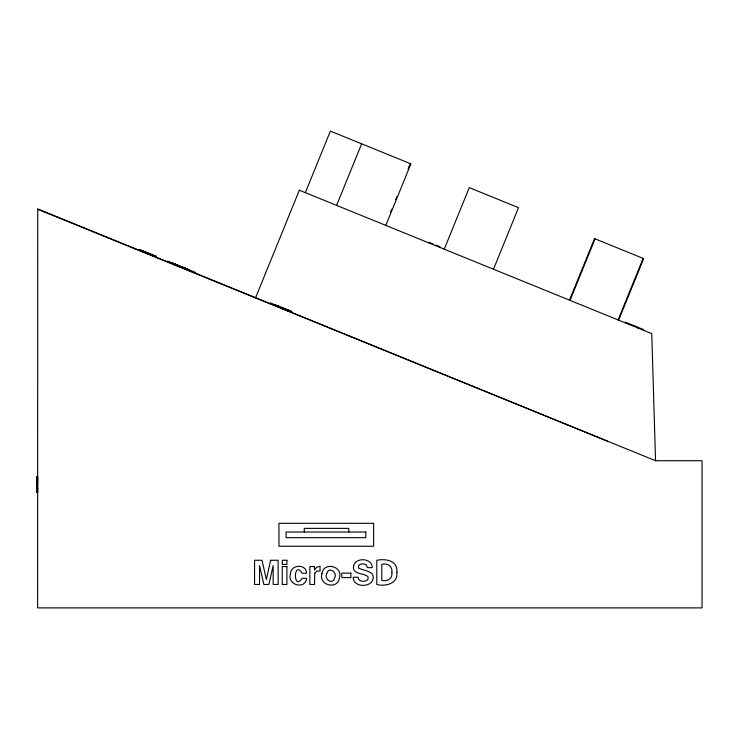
<?xml version="1.0" encoding="UTF-8"?>
<svg xmlns="http://www.w3.org/2000/svg" width="739" height="739" viewBox="0 0 739 739"><rect width="100%" height="100%" fill="white"/><g stroke="black" fill="none" stroke-linecap="round" stroke-linejoin="round"><path stroke-width="1.11" d="M37.615 209.229L655.539 460.72L702.05 460.72L702.05 607.892L37.615 607.892L37.735 208.915L607.929 441.34M139.255 249.514L138.941 250.105L139.108 249.459L156.4 256.498M139.191 250.207L139.431 249.588M139.311 250.262L139.56 249.643M139.449 250.318L139.699 249.699M139.588 250.373L139.837 249.754M140.198 250.613L140.447 250.004M141.149 250.29L140.863 250.891L141.167 250.299M141.223 251.038L141.491 250.429M141.334 251.084L141.629 250.484M141.555 251.177L141.814 250.558M141.759 251.251L142.008 250.641M142.248 251.454L142.498 250.835M142.812 250.964L142.59 251.593L142.96 251.029M142.803 251.676L143.107 251.084M143.098 251.796L143.348 251.186M143.292 251.879L143.542 251.26M143.652 252.027L143.874 251.399M143.782 252.073L144.059 251.472M144.022 252.175L144.271 251.556M144.087 252.202L144.373 251.602M144.299 252.285L144.558 251.676M144.438 252.341L144.687 251.731M145.001 252.572L145.25 251.962L145.056 252.599M145.472 252.766L145.722 252.147M145.851 252.923L146.1 252.304M145.962 252.96L146.211 252.35M146.146 253.043L146.34 252.405M146.304 253.107L146.553 252.489M146.516 253.191L146.802 252.59M146.719 253.274L146.969 252.655L146.784 253.301M147.597 253.634L147.717 252.96M147.661 253.653L147.911 253.043M148.225 253.883L148.484 253.274M148.511 254.004L148.77 253.385M148.825 254.133L149.075 253.514M149.01 254.207L149.26 253.588M149.37 254.355L149.62 253.736M149.841 254.549L150.091 253.93M150.091 254.641L150.34 254.031M150.202 254.696L150.47 254.077M150.359 254.752L150.608 254.142M150.46 254.798L150.793 254.216M150.645 254.872L150.895 254.253M151.042 255.029L151.393 254.456M151.255 255.121L151.513 254.502M151.31 255.14L151.569 254.53M151.689 255.297L151.864 254.65M151.8 255.343L152.049 254.724M151.938 255.398L152.216 254.789M152.151 255.482L152.4 254.872M152.289 255.537L152.539 254.927M152.419 255.592L152.659 254.973M153.056 255.851L153.306 255.232M153.509 255.315L153.296 255.953L153.592 255.352M153.823 255.445L153.583 256.063L153.906 255.482M153.777 256.147L154.109 255.565M153.934 256.211L154.248 255.62M154.155 256.304L154.405 255.685M154.765 256.553L155.098 255.962M155.449 256.821L155.68 256.202M155.578 256.876L155.809 256.257M155.827 256.978L156.058 256.359M156.003 257.052L156.262 256.442M156.151 257.117L156.317 256.461M167.365 261.68L167.624 261.061L195.623 272.46L195.373 273.079M168.086 261.966L168.335 261.357M171.346 263.296L171.596 262.678M171.485 263.352L171.679 262.714M171.67 263.426L171.919 262.816M171.799 263.481L172.048 262.862M171.975 263.555L172.169 262.908M172.076 263.592L172.316 262.973M172.215 263.647L172.464 263.029M172.39 263.721L172.603 263.084M172.464 263.749L172.778 263.158M172.787 263.878L173.037 263.269M173.203 264.054L173.453 263.435M173.406 264.137L173.656 263.518M173.637 264.229L173.887 263.611M173.711 264.257L173.961 263.647M173.896 264.331L174.136 263.712M174.284 264.488L174.533 263.878M174.921 264.035L174.653 264.645L175.023 264.072M174.894 264.738L175.152 264.128M175.088 264.821L175.337 264.202M175.189 264.858L175.439 264.248M175.642 264.331L175.411 264.95L175.688 264.35M176.021 264.479L175.799 265.107L176.168 264.544M176.113 265.236L176.362 264.617M176.87 265.541L177.12 264.931M177.018 265.606L177.24 264.978M177.231 265.689L177.48 265.079M177.378 265.754L177.582 265.116M177.489 265.8L177.674 265.153M177.646 265.864L177.84 265.227M178.681 266.28L178.829 265.624M178.792 266.326L179.014 265.698M179.171 266.483L179.42 265.864M179.355 266.557L179.605 265.938M179.605 266.659L179.854 266.04M181.055 266.53L180.806 267.148L181.12 266.557M181.009 267.222L181.258 266.613M181.314 267.352L181.563 266.742M181.443 267.407L181.692 266.788M181.545 267.444L181.794 266.834M182.219 267.721L182.468 267.102M182.579 267.869L182.856 267.259L182.69 267.915M182.847 267.98L183.096 267.361M183.05 268.063L183.3 267.444M183.161 268.109L183.411 267.49M183.272 268.146L183.549 267.546M184.353 268.59L184.611 267.98M184.464 268.636L184.768 268.045M184.593 268.691L184.842 268.072M184.898 268.811L185.147 268.192M185.009 268.857L185.258 268.239M185.193 268.931L185.424 268.303M186.062 268.571L185.822 269.19L186.099 268.58M186.016 269.264L186.265 268.654M186.163 269.329L186.431 268.719M186.265 269.365L186.634 268.802M186.468 269.449L186.662 268.811M186.542 269.486L186.893 268.904M187.069 268.978L186.791 269.578L187.115 268.996M186.995 269.661L187.226 269.042M187.226 269.763L187.475 269.144M187.595 269.19L187.364 269.818L187.688 269.227M187.9 270.031L188.186 269.43M188.075 270.104L188.223 269.449M188.316 270.206L188.621 269.606M188.5 270.28L188.778 269.67M188.657 270.345L188.888 269.717M188.787 270.391L189.036 269.781M255.639 297.605L299.35 190.209M305.346 192.657L330.388 131.108L410.875 163.864L385.832 225.413M270.234 303.544L270.483 302.925L291.757 311.581L291.499 312.2M274.492 305.272L274.751 304.662M274.668 305.346L274.917 304.736M274.945 305.456L275.13 304.819M275.342 305.623L275.592 305.004M275.49 305.687L275.656 305.031M275.545 305.706L275.795 305.087M275.924 305.854L276.174 305.244M276.931 305.549L276.755 306.195L277.162 305.641M276.996 306.297L277.245 305.678M277.578 305.817L277.301 306.417L277.633 305.835M277.522 306.509L277.91 305.946M277.762 306.602L278.003 305.992M278.252 306.805L278.575 306.223M278.446 306.888L278.695 306.269M278.64 306.962L278.889 306.343M278.76 307.008L279.009 306.399M279.194 307.193L279.416 306.565M279.231 307.202L279.518 306.602M279.471 307.304L279.73 306.685M280.931 307.895L281.18 307.285M281.06 307.951L281.254 307.313M281.31 308.052L281.559 307.433M282.852 308.68L283.102 308.061M282.972 308.726L283.194 308.098M284.774 309.456L285.023 308.847M284.829 309.484L285.106 308.874M285.559 309.78L285.808 309.161M285.891 309.918L286.141 309.299M286.501 310.158L286.723 309.539M286.538 310.177L286.797 309.567M287.951 310.749L288.228 310.149M288.192 310.851L288.441 310.232M288.321 310.907L288.506 310.26M288.607 311.017L288.773 310.371M289.208 311.267L289.503 310.666M290.021 311.599L290.288 310.99M290.215 311.673L290.473 311.064M290.796 311.913L291.046 311.295M290.926 311.969L291.184 311.35M291.129 312.052L291.388 311.433M336.596 205.368L361.648 143.828M390.404 212.426L391.698 209.248M395.587 199.696L396.88 196.509M408.104 168.926L410.265 163.624M428.565 242.798L428.814 242.189L432.962 243.87L432.712 244.489M435.52 245.634L435.77 245.015L439.917 246.706L439.668 247.316M444.241 249.182L469.293 187.641L518.519 207.677L493.476 269.218M569.483 300.154L594.535 238.614L643.678 258.613L618.626 320.153M570.028 300.376L595.071 238.836M618.09 319.941L643.133 258.391M625.176 322.823L625.425 322.204L643.466 329.548L643.216 330.167M628.353 324.116L628.603 323.497M633.96 326.398L634.21 325.779M637.628 327.885L637.877 327.275M37.615 476.655L36.95 476.655L36.95 492.525L37.615 492.525M36.95 476.729L37.615 476.729M36.95 476.904L37.615 476.951M37.615 477.283L36.95 477.32L37.615 477.348M36.95 477.717L37.615 477.717M36.95 477.847L37.615 477.893M36.95 478.272L37.615 478.262M36.95 478.493L37.615 478.447M36.95 478.613L37.615 478.567M36.95 478.724L37.615 478.724M36.95 478.983L37.615 478.909M36.95 479.075L37.615 479.075M36.95 479.288L37.615 479.26M36.95 479.371L37.615 479.371M36.95 479.491L37.615 479.519M36.95 479.796L37.615 479.814M36.95 480.045L37.615 480.045M36.95 480.119L37.615 480.119M36.95 480.285L37.615 480.295M36.95 480.489L37.615 480.489M37.615 480.655L36.95 480.655L37.615 480.83M36.95 481.098L37.615 481.098M36.95 481.32L37.615 481.32M36.95 481.348L37.615 481.348M36.95 481.606L37.615 481.606M36.95 481.828L37.615 481.828M36.95 482.197L37.615 482.197M36.95 482.355L37.615 482.355M36.95 482.669L37.615 482.669M36.95 482.733L37.615 482.733M36.95 483.075L37.615 483.075M36.95 483.426L37.615 483.426M36.95 484.091L37.615 484.045M36.95 484.119L37.615 484.119M36.95 484.627L37.615 484.655M36.95 485.126L37.615 485.126M36.95 485.311L37.615 485.311M36.95 485.486L37.615 485.486M36.95 485.505L37.615 485.625M36.95 485.846L37.615 485.846M36.95 486.05L37.615 486.05M36.95 486.484L37.615 486.484M36.95 486.595L37.615 486.678M36.95 487.334L37.615 487.223M36.95 487.722L37.615 487.749M36.95 487.888L37.615 487.888M36.95 488.073L37.615 488.073M36.95 488.303L37.615 488.267M36.95 488.534L37.615 488.534M36.95 488.627L37.615 488.655M36.95 488.978L37.615 488.913M36.95 489.089L37.615 489.089M36.95 489.43L37.615 489.486M36.95 489.597L37.615 489.541M36.95 489.948L37.615 489.846M36.95 489.994L37.615 489.994M36.95 490.225L37.615 490.234M36.95 490.354L37.615 490.345L36.95 490.493M36.95 490.604L37.615 490.613M37.615 490.862L36.95 490.816L37.615 490.955M36.95 491.176L37.615 491.186M36.95 491.426L37.615 491.38M36.95 491.768L37.615 491.768M36.95 491.86L37.615 491.888M36.95 491.971L37.615 492.045M36.95 492.183L37.615 492.211M36.95 492.386L37.615 492.386M299.193 190.145L651.761 333.64L655.539 460.72M348.826 532.025L348.826 528.367L304.283 528.367L304.283 532.025M391.882 572.392C392.88 578.304 387.264 582.11 381.777 580.337L381.777 564.42C387.282 562.628 392.88 566.471 391.882 572.392M290.547 573.723C286.436 584.955 305.466 590.212 306.62 578.277L302.168 578.277C293.18 591.967 293.244 559.386 302.168 573.261L306.491 573.261C306.777 563.571 290.482 564.356 290.547 573.723M396.861 572.356C398.173 583.644 385.592 586.775 376.798 584.484L376.798 560.264C385.98 558.472 397.942 560.513 396.861 572.356M321.982 573.658C318.149 585.464 337.935 590.082 339.432 577.926C343.376 566.028 323.368 561.363 321.982 573.658M353.695 565.64C351.579 574.896 363.708 572.66 368.05 576.706L367.976 579.367C365.537 582.443 358.138 581.99 358.036 577.242L353.214 577.242C353.085 586.784 368.447 587.958 372.428 580.697C376.613 570.85 363.884 571.035 358.535 568.014L358.581 565.631C360.299 563.294 363.911 563.534 366.211 564.808L367.431 567.644L372.216 567.644C372.576 558.056 355.773 556.929 353.695 565.64M326.777 573.436C323.608 579.182 332.596 585.306 334.638 578.101C337.88 572.3 328.781 566.166 326.777 573.436M314.759 573.168L314.5 584.484L309.844 584.484L309.844 566.545L314.5 566.545L314.5 570.074L316.56 567.247L320.042 566.286L320.042 571.007L316.8 571.127L314.759 573.168M270.631 560.264L266.382 579.533L261.994 560.264L254.549 560.264L254.549 584.484L259.528 584.484L259.528 565.612L263.888 584.484L268.876 584.484L273.162 565.612L273.162 584.484L278.141 584.484L278.141 560.264L270.631 560.264M174.321 263.786L174.071 264.405L174.376 263.814M179.171 265.763L178.949 266.391L179.263 265.8M291.536 311.498L291.342 312.135L291.609 311.525M373.629 523.314L278.945 523.314L278.945 546.241L373.629 546.241L373.629 523.314M365.805 532.025L286.076 532.025L286.076 537.669L365.805 537.669L365.805 532.025M286.917 560.264L282.261 560.264L282.261 564.42L286.917 564.42L286.917 560.264M286.917 566.545L282.261 566.545L282.261 584.484L286.917 584.484L286.917 566.545M350.877 573.131L341.843 573.131L341.843 577.612L350.877 577.612L350.877 573.131"/></g></svg>
